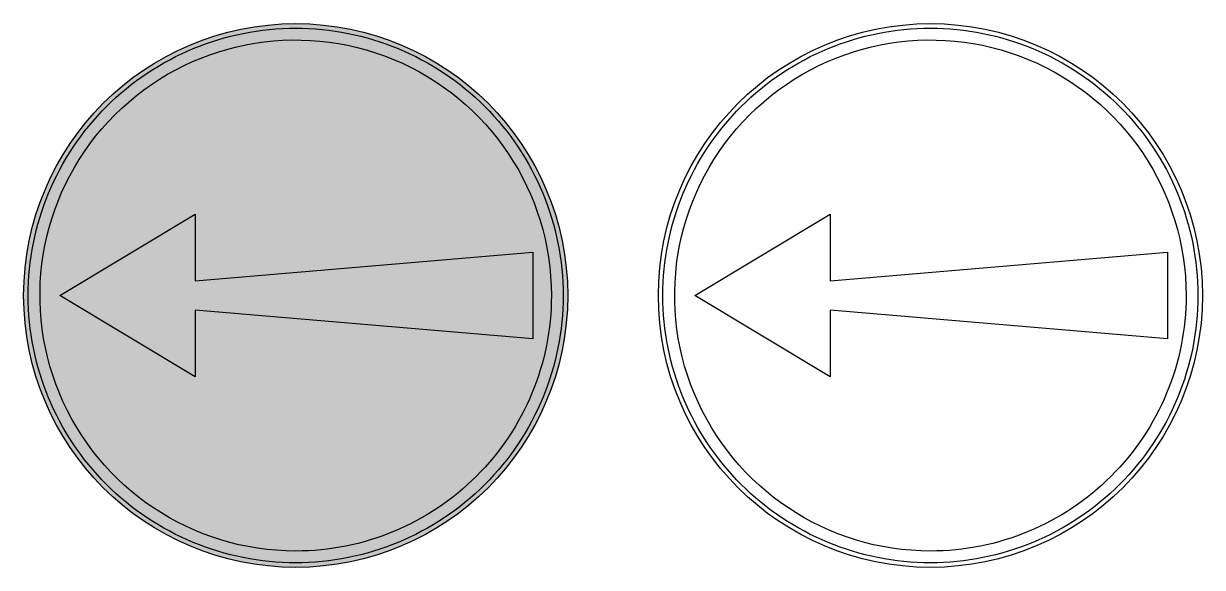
# Model space of a CAD drawing. Extents: x -700 to 600, y 1 to 601.
import ezdxf

# ---------------------------------------------------------------- set-up
doc = ezdxf.new("R2010")
doc.units = 0
doc.header["$MEASUREMENT"] = 0

msp = doc.modelspace()

# ---------------------------------------------------------------- hatches: boundary and pattern name
h = msp.add_hatch(color=5)
edge = h.paths.add_edge_path()
edge.add_arc((-400, 301.193), 300, -180, 0, ccw=False)
edge.add_arc((-400, 301.193), 300, 0, 180, ccw=False)
edge = h.paths.add_edge_path(flags=16)
edge.add_arc((-399.9998446127237, 301.1927146128209), 294.9998446128618, -90.00003017979589, 5.542877801190116e-05, ccw=False)
edge.add_arc((-400.0001553872763, 301.1927146128209), 294.9998446128618, 179.999944571222, 270.00003017979594, ccw=False)
edge.add_arc((-400.000720386432, 301.1927203871791), 294.9992796137005, 89.99986008405767, 179.9999456926317, ccw=False)
edge.add_arc((-399.999279613568, 301.1927203871791), 294.9992796137005, 5.430736831613103e-05, 90.00013991594233, ccw=False)
edge = h.paths.add_edge_path(flags=0)
edge.add_arc((-399.9998393247236, 301.1927393247983), 281.9998393248441, -90.00003264546262, 5.296311127267472e-05, ccw=False)
edge.add_arc((-400.0000875802589, 301.1928121165587), 281.9999121165723, 134.9999604248073, 270.00001779425804, ccw=False)
edge.add_arc((-399.9998621165587, 301.1931082909076), 281.9998621165795, -2.200218091275019e-05, 135.0000353672699, ccw=False)
h.paths.add_polyline_path([(-659.9614, 301.192), (-510.711, 390.828), (-510.711, 317.546), (-138.487, 349.141), (-138.487, 301.192), (-138.487, 253.245), (-510.711, 284.839), (-510.711, 211.557)], flags=0)
h = msp.add_hatch(color=7)
edge = h.paths.add_edge_path()
edge.add_arc((-399.9998446127237, 301.1927146128209), 294.9998446128618, -90.00003017979589, 5.542877801190116e-05, ccw=False)
edge.add_arc((-400.0001553872763, 301.1927146128209), 294.9998446128618, 179.999944571222, 270.00003017979594, ccw=False)
edge.add_arc((-400.000720386432, 301.1927203871791), 294.9992796137005, 89.99986008405767, 179.9999456926317, ccw=False)
edge.add_arc((-399.999279613568, 301.1927203871791), 294.9992796137005, 5.430736831613103e-05, 90.00013991594233, ccw=False)
edge = h.paths.add_edge_path(flags=16)
edge.add_arc((-399.9998393247236, 301.1927393247983), 281.9998393248441, -90.00003264546262, 5.296311127267472e-05, ccw=False)
edge.add_arc((-400.0000875802589, 301.1928121165587), 281.9999121165723, 134.9999604248073, 270.00001779425804, ccw=False)
edge.add_arc((-399.9998621165587, 301.1931082909076), 281.9998621165795, -2.200218091275019e-05, 135.0000353672699, ccw=False)
h.paths.add_polyline_path([(-659.9614, 301.192), (-510.711, 390.828), (-510.711, 317.546), (-138.487, 349.141), (-138.487, 301.192), (-138.487, 253.245), (-510.711, 284.839), (-510.711, 211.557)], flags=0)

# ---------------------------------------------------------------- linework, layer by layer
at = {"color": 5}
msp.add_lwpolyline([(-100, 301.193, -1), (-700, 301.193, -1)], format="xyb", close=True, dxfattribs=at)
for points in [[(600, 301.193, -1), (0, 301.193, -1)], [(-105, 301.193, -0.414214), (-400, 6.19287, -0.414214), (-695, 301.193, -0.414214), (-400, 596.192, -0.414214)], [(595, 301.193, -0.414214), (300, 6.19287, -0.414214), (5, 301.193, -0.414214), (300, 596.192, -0.414214)], [(-118, 301.193, -0.414214), (-400, 19.1929, -0.668179), (-599.404, 500.597, -0.668179)], [(582, 301.193, -0.414214), (300, 19.1929, -0.668179), (100.596, 500.597, -0.668179)]]:
    msp.add_lwpolyline(points, format="xyb", close=True)
for points in [[(-659.9614, 301.192), (-510.711, 390.828), (-510.711, 317.546), (-138.487, 349.141), (-138.487, 301.192), (-138.487, 253.245), (-510.711, 284.839), (-510.711, 211.557)], [(40.0386, 301.192), (189.289, 390.828), (189.289, 317.546), (561.513, 349.141), (561.513, 301.192), (561.513, 253.245), (189.289, 284.839), (189.289, 211.557)]]:
    msp.add_lwpolyline(points, close=True)

doc.saveas('drawing.dxf')
